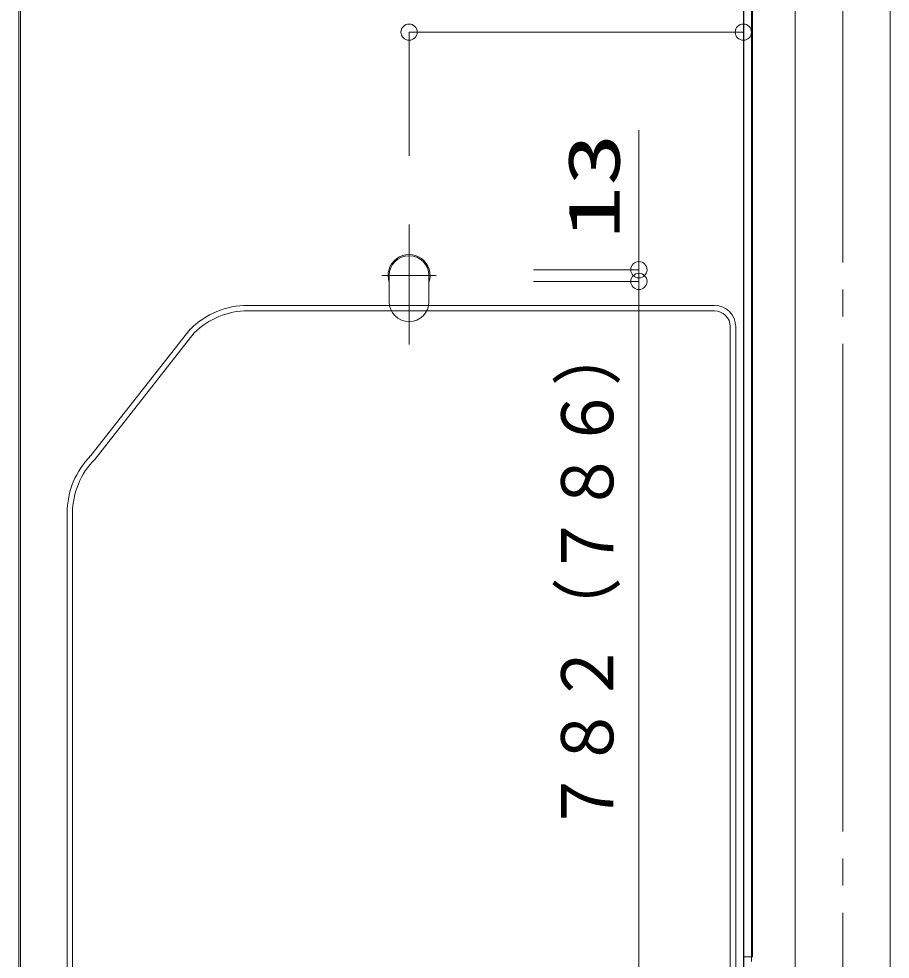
# Model space of a CAD drawing. Units: millimetres on the paper. Extents: x -305 to 305, y -152 to 152.
# Drawn here: x -221.49 to -189.34, y -74.73 to -40.02 of the extents above; entities that cross this region are included whole.
import ezdxf
from ezdxf.enums import TextEntityAlignment as Align

# ---------------------------------------------------------------- set-up
doc = ezdxf.new("R2010")
doc.units = ezdxf.units.MM
doc.linetypes.add('LONG_CHAIN', pattern=[21, 18, -1, 1, -1])
doc.layers.add('0-0_0', color=7, linetype='Continuous', lineweight=9)
doc.layers.add('0-1_VIEW0001', color=7, linetype='Continuous', lineweight=9)
doc.styles.add('ＭＳ ゴシック', font='')
doc.styles.get('ＭＳ ゴシック').set_extended_font_data('MS Gothic')

# ---------------------------------------------------------------- blocks, each defined once
blk = doc.blocks.new('_ORIGIN')
at = {"layer": '0-0_0'}
blk.add_line((0, 0), (-1, 0), dxfattribs=at)
blk.add_circle((0, 0), 0.5, dxfattribs=at)

msp = doc.modelspace()

# ---------------------------------------------------------------- linework, layer by layer
at = {"layer": '0-0_0'}
for p, q in [((-198.612, -48.685), (-198.612, -48.085)), ((-198.612, -49.718), (-198.612, -49.285)), ((-202.501, -49.718), (-198.612, -49.718)), ((-198.612, -75.318), (-198.612, -50.318)), ((-198.612, -50.318), (-198.612, -50.918))]:
    msp.add_line(p, q, dxfattribs=at)
msp.add_lwpolyline([(-202.501, -49.285), (-198.612, -49.285), (-198.612, -44.132)], dxfattribs=at)
at = {"layer": '0-1_VIEW0001'}
for p, q in [((-192.841, -10.018), (-192.841, -95.518)), ((-189.341, -10.018), (-189.341, -95.518)), ((-221.491, -24.285), (-221.491, -77.504)), ((-221.425, -24.285), (-221.425, -77.391)), ((-194.758, -24.101), (-194.758, -75.918)), ((-194.735, -24.101), (-194.735, -75.851)), ((-194.458, -24.151), (-194.458, -74.818)), ((-194.418, -24.151), (-194.418, -74.651)), ((-207.091, -45.078), (-207.091, -40.516)), ((-206.491, -40.516), (-195.358, -40.516)), ((-194.758, -45.549), (-194.758, -40.516)), ((-195.826, -50.601), (-213.041, -50.601)), ((-195.826, -50.801), (-213.041, -50.801)), ((-215.163, -51.48), (-218.829, -56.146)), ((-215.021, -51.621), (-218.688, -56.287)), ((-195.241, -76.001), (-195.241, -51.386)), ((-195.041, -76.035), (-195.041, -51.386)), ((-219.708, -76.035), (-219.708, -58.267)), ((-219.508, -76.001), (-219.508, -58.267)), ((-194.735, -74.651), (-194.458, -74.651)), ((-194.458, -74.651), (-194.418, -74.651))]:
    msp.add_line(p, q, dxfattribs=at)
at = {"layer": '0-1_VIEW0001', "linetype": 'LONG_CHAIN'}
msp.add_line((-191.091, -10.018), (-191.091, -105.851), dxfattribs=at)
at = {"layer": '0-1_VIEW0001', "color": 2, "linetype": 'LONG_CHAIN'}
for p, q in [((-207.091, -52.051), (-207.091, -47.618)), ((-206.091, -49.501), (-208.091, -49.501))]:
    msp.add_line(p, q, dxfattribs=at)
at = {"layer": '0-1_VIEW0001', "color": 2}
for p, q in [((-207.825, -50.468), (-207.825, -49.501)), ((-206.358, -50.468), (-206.358, -49.501))]:
    msp.add_line(p, q, dxfattribs=at)
for centre, radius, start, end in [((-207.091, -49.501), 0.775, 341.1268, 198.8732), ((-207.091, -49.501), 0.733, 0, 180), ((-207.091, -50.468), 0.733, 180, 0)]:
    msp.add_arc(centre, radius, start, end, dxfattribs=at)
at = {"layer": '0-1_VIEW0001'}
for centre, radius, start, end in [((-213.041, -53.601), 3, 90, 135), ((-195.826, -51.386), 0.785, 0, 90), ((-213.041, -53.601), 2.8, 90, 135), ((-195.826, -51.386), 0.585, 0, 90), ((-216.708, -58.267), 3, 135, 180), ((-216.708, -58.267), 2.8, 135, 180)]:
    msp.add_arc(centre, radius, start, end, dxfattribs=at)

# ---------------------------------------------------------------- block references
at = {"layer": '0-0_0', "xscale": 0.6, "yscale": 0.6}
for p, rotation in [((-198.612, -49.285), 270), ((-198.612, -49.718), 90), ((-198.612, -49.718), 90)]:
    msp.add_blockref('_ORIGIN', p, dxfattribs=dict(at, rotation=rotation))
at = {"layer": '0-1_VIEW0001', "xscale": 0.6, "yscale": 0.6, "rotation": 180}
msp.add_blockref('_ORIGIN', (-207.091, -40.516), dxfattribs=at)
at = {"layer": '0-1_VIEW0001', "xscale": 0.6, "yscale": 0.6}
msp.add_blockref('_ORIGIN', (-194.758, -40.516), dxfattribs=at)

# ---------------------------------------------------------------- texts
at = {"layer": '0-0_0', "style": 'ＭＳ ゴシック'}
for s, width, p in [('13', 1.5, (-198.742, -48.156)), ('７８２（７８６）', 0.9, (-198.98, -70.079))]:
    msp.add_text(s, height=1.921, rotation=90, dxfattribs=dict(at, width=width)).set_placement(p, align=Align.BOTTOM_LEFT)

doc.saveas('drawing.dxf')
